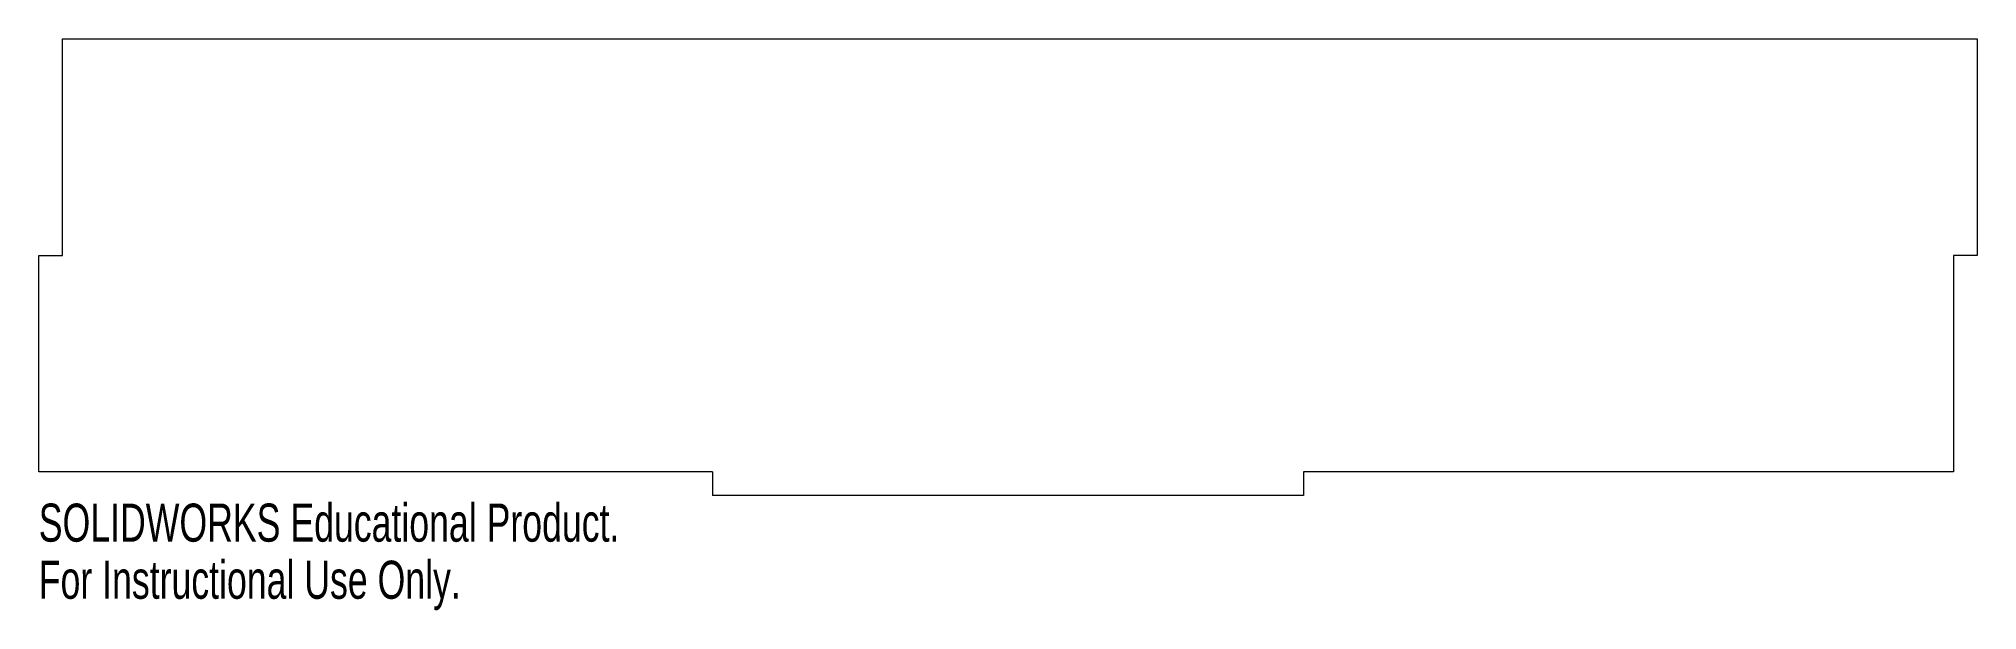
# Model space of a CAD drawing. Header units: millimetres. Extents: x 0 to 246, y -18 to 55.
import ezdxf

# ---------------------------------------------------------------- set-up
doc = ezdxf.new("R2010")
doc.units = ezdxf.units.MM
doc.styles.add('SLDTEXTSTYLE0', font='TXT', dxfattribs={"width": 0.7})

msp = doc.modelspace()

# ---------------------------------------------------------------- linework, layer by layer
at = {"color": 7, "linetype": 'Continuous', "lineweight": 15}
for p, q in [((3, 55), (246, 55)), ((3, 27.5), (3, 55)), ((246, 55), (246, 27.5)), ((0, 27.5), (3, 27.5)), ((0, 0), (0, 27.5)), ((243, 27.5), (243, 0)), ((246, 27.5), (243, 27.5)), ((85.5, 0), (0, 0)), ((85.5, 0), (85.5, -3)), ((160.5, 0), (160.5, -3)), ((243, 0), (160.5, 0)), ((160.5, -3), (85.5, -3))]:
    msp.add_line(p, q, dxfattribs=at)

# ---------------------------------------------------------------- texts
at = {"color": 7, "linetype": 'Continuous', "char_height": 4.8336, "attachment_point": 1, "style": 'SLDTEXTSTYLE0'}
for s, insert in [('SOLIDWORKS Educational Product.', (0, -4.02)), ('For Instructional Use Only.', (0, -11.27))]:
    msp.add_mtext(s, dxfattribs=dict(at, insert=insert))

doc.saveas('drawing.dxf')
